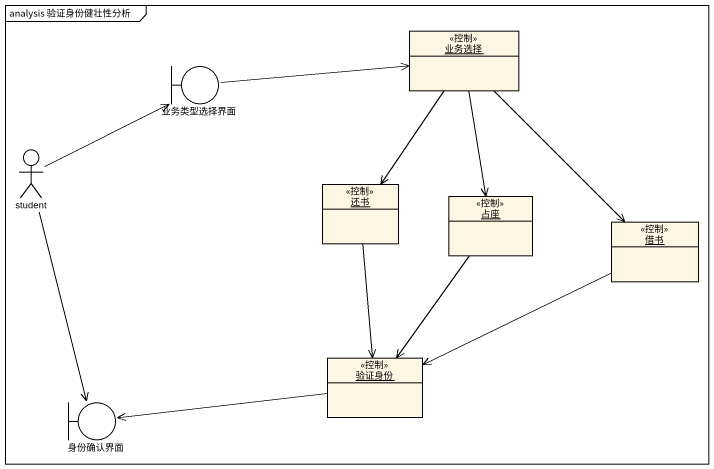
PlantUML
@startuml
mainframe analysis 验证身份健壮性分析
allowmixing
hide circle
hide empty members
object 业务选择 <<控制>>
boundary 业务类型选择界面
actor student
object 还书 <<控制>>
object 占座 <<控制>>
object 借书 <<控制>>
object 验证身份 <<控制>>
boundary 身份确认界面
业务选择 --> 还书
业务选择 --> 占座
业务选择 --> 借书
业务类型选择界面 -right-> 业务选择
student -right-> 业务类型选择界面
student --> 身份确认界面
还书 --> 验证身份
占座 --> 验证身份
借书 -left-> 验证身份
验证身份 -left-> 身份确认界面
@enduml
